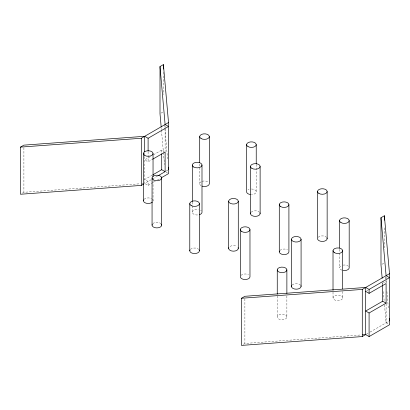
<?xml version="1.0" encoding="UTF-8"?>
<svg xmlns="http://www.w3.org/2000/svg" width="410" height="410" viewBox="0 0 410 410"><rect width="100%" height="100%" fill="white"/><g stroke="black" fill="none" stroke-linecap="round" stroke-linejoin="round"><path stroke-width="0.31" stroke-dasharray="2.05 1.54" d="M22.442 193.125L23.903 192.285L140.251 183.772M160.976 113.145L162.919 112.022M150.188 156.707L144.699 159.874L148.102 161.837L151.946 159.623M153.478 154.806L161.714 150.055L164.143 151.454M152.382 175.085L144.699 179.518L148.102 181.486L148.102 185.412L144.699 183.449L140.886 183.726M157.43 176.1L144.699 183.449L144.699 156.051M166.086 171.103L168.515 169.699M148.102 185.412L155.277 181.271M157.481 179.995L160.792 178.089M243.427 344.282L244.888 343.442L361.231 334.929M381.956 264.301L384.385 262.897M366.781 290.752L367.878 290.121M366.232 334.288L369.543 332.377M370.097 332.054L389.5 320.856M382.694 281.567L385.123 282.967M166.086 172.226L167.546 173.066M384.524 304.984L386.097 322.819L389.5 324.781M385.625 276.909L386.128 282.644M386.917 291.556L388.49 309.391M382.556 282.695L382.725 284.607M383.345 291.612L384.129 300.53M164.528 124.481L164.81 127.664M164.866 128.299L167.562 158.87M161.294 128.356L161.407 129.627M161.463 130.267L163.375 151.92M163.431 152.556L164.497 164.656M386.097 276.945L386.097 282.68M386.097 303.702L386.097 322.819M384.385 227.857L384.385 249.521M382.694 282.833L382.694 284.735M342.642 291.489L342.642 297.86A4.812 2.778 0 0 1 335.426 300.269A4.812 2.778 0 0 1 335.426 295.456A4.812 2.778 0 0 1 342.642 297.86M339.562 249.306L339.562 252.493M339.562 253.129L339.562 267.781M333.017 292.125L333.017 297.86M286.877 296.01L286.877 317.032A4.812 2.778 0 0 1 279.656 319.441A4.812 2.778 0 0 1 279.656 314.629A4.812 2.778 0 0 1 286.877 317.032M277.252 296.01L277.252 317.032M256.229 164.395L256.229 191.788A4.812 2.778 0 0 1 251.417 194.565M244.888 298.844L244.888 343.442M199.701 163.995L199.701 183.747M192.372 202.027L192.372 205.21M192.372 205.851L192.372 212.221A4.812 2.778 0 0 0 198.43 214.907M165.112 125.788L165.112 128.34M165.112 128.976L165.112 151.275M163.405 72.242L163.405 94.541M161.714 150.055L161.714 153.222M153.043 180.933L153.043 200.68M148.102 151.644L148.102 161.837M144.699 152.868L144.699 155.416M23.903 147.687L23.903 192.285M201.11 185.709A4.812 2.778 0 0 1 201.11 181.784M202.109 181.338A4.812 2.778 0 0 1 208.68 182.358M192.372 212.221A4.812 2.778 0 0 1 198.43 209.536M200.587 210.258A4.812 2.778 0 0 1 201.351 210.832M251.145 212.195A4.812 2.778 0 0 1 259.479 212.195M152.704 223.732A4.812 2.778 0 0 1 161.038 223.732M230.066 246.43A4.812 2.778 0 0 1 236.872 246.43M279.933 250.413A4.812 2.778 0 0 1 287.502 249.839M240.998 275.351A4.812 2.778 0 0 1 248.568 274.777M341.971 270.19A4.812 2.778 0 0 1 341.971 265.378M343.129 265.101A4.812 2.778 0 0 1 348.541 266.392M292.104 285.017A4.812 2.778 0 0 1 300.438 285.017M190.424 249.388A4.812 2.778 0 0 1 198.758 249.388M251.417 189.01A4.812 2.778 0 0 1 256.229 191.788M248.014 189.825A4.812 2.778 0 0 1 249.013 189.384M144.064 199.291A4.812 2.778 0 0 1 151.633 198.717M152.397 199.291A4.812 2.778 0 0 1 152.879 201.402M318.165 237.267A4.812 2.778 0 0 1 326.498 237.267"/><path stroke-width="0.61" d="M143.725 184.008L141.296 185.412L20.5 194.248L20.5 147.103L23.903 145.135L144.699 136.304L148.102 138.267L168.515 126.48L165.112 124.517L160.002 66.558L163.405 64.596L168.515 122.549L168.515 173.625L161.345 177.766M20.5 147.103L141.296 138.267L168.515 122.549M152.494 159.305L165.112 152.018L165.112 171.662L157.978 175.782M152.93 174.768L161.714 169.699L165.112 171.662M365.684 287.456L365.684 334.606L362.281 336.569L241.485 345.404L241.485 298.26L244.888 296.292L365.684 287.456L369.087 289.424L389.5 277.637L386.097 275.674L380.987 217.715L384.385 215.752L389.5 273.706L389.5 324.781L369.087 336.569L365.684 334.606L362.502 334.837M241.485 298.26L362.281 289.424L389.5 273.706M365.684 291.387L369.087 293.35L386.097 283.53L386.097 303.174L369.087 312.994L365.684 311.031L382.694 301.212L386.097 303.174M389.274 318.309L389.5 320.856M382.166 278.236L380.987 264.865L380.987 217.715M168.295 167.152L168.515 169.699M161.181 127.079L160.002 113.708L160.002 66.558M384.385 215.752L384.385 220.211M382.694 285.365L382.694 301.212M369.087 289.424L369.087 293.35M369.087 312.994L369.087 336.569M362.281 289.424L362.281 336.569M349.187 220.636L349.187 267.781A4.812 2.778 0 0 1 343.129 270.467M342.642 250.715L342.642 288.942M339.562 220.636L339.562 248.029M333.017 250.715L333.017 290.213M327.144 191.511L327.144 238.656M317.519 191.511L317.519 238.656A4.812 2.778 0 0 0 322.957 241.413A4.812 2.778 0 0 0 326.98 237.938M301.083 239.255A4.812 2.778 0 0 1 293.862 241.664A4.812 2.778 0 0 1 293.862 236.852A4.812 2.778 0 0 1 301.083 239.255L301.083 286.406M291.459 239.255L291.459 286.406M288.912 204.657L288.912 251.801A4.812 2.778 0 0 1 283.469 254.554A4.812 2.778 0 0 1 279.451 251.084M286.877 269.888A4.812 2.778 0 0 1 279.656 272.291A4.812 2.778 0 0 1 279.656 267.479A4.812 2.778 0 0 1 286.877 269.888L286.877 293.463M279.287 204.657L279.287 251.801M277.252 269.888L277.252 294.098M260.124 166.434L260.124 213.584M256.229 144.643L256.229 163.754M250.5 166.434L250.5 213.584M249.977 229.595L249.977 276.74A4.812 2.778 0 0 1 245.165 279.517A4.812 2.778 0 0 1 240.352 276.74L240.352 229.595M246.605 144.643L246.605 191.788A4.812 2.778 0 0 0 250.172 194.473M238.282 201.248A4.812 2.778 0 0 1 231.061 203.657A4.812 2.778 0 0 1 231.061 198.845A4.812 2.778 0 0 1 238.282 201.248L238.282 248.393M228.657 201.248L228.657 248.393M209.325 136.602L209.325 183.747A4.812 2.778 0 0 1 202.109 186.15M201.997 165.076L201.997 212.221A4.812 2.778 0 0 1 199.588 214.625M199.701 136.602L199.701 162.719M199.403 203.632L199.403 250.776M192.372 165.076L192.372 201.392M189.779 203.632L189.779 250.776M163.405 64.596L163.405 69.054M161.714 153.858L161.714 169.699M161.684 177.971L161.684 225.121M153.043 153.535L153.043 176.469M152.059 177.971L152.059 225.121M148.102 138.267L148.102 151.008M144.699 136.304L144.699 151.592M143.418 153.535L143.418 200.68M141.296 138.267L141.296 185.412M259.96 212.862A4.812 2.778 0 0 1 255.312 216.362A4.812 2.778 0 0 1 250.664 212.862M161.519 224.398A4.812 2.778 0 0 1 156.871 227.898A4.812 2.778 0 0 1 152.223 224.398M238.118 247.676A4.812 2.778 0 0 1 233.469 251.171A4.812 2.778 0 0 1 228.821 247.676M300.919 285.683A4.812 2.778 0 0 1 296.271 289.183A4.812 2.778 0 0 1 291.623 285.683M199.239 250.059A4.812 2.778 0 0 1 194.591 253.554A4.812 2.778 0 0 1 189.943 250.059M152.397 202.068A4.812 2.778 0 0 1 146.39 203.247A4.812 2.778 0 0 1 143.582 199.962M201.11 138.565A4.812 2.778 0 0 0 209.161 137.319A4.812 2.778 0 0 0 203.268 133.916A4.812 2.778 0 0 0 201.11 138.565M193.781 167.039A4.812 2.778 0 0 0 201.833 165.794A4.812 2.778 0 0 0 195.939 162.391A4.812 2.778 0 0 0 193.781 167.039M251.909 168.402A4.812 2.778 0 0 0 259.96 167.157A4.812 2.778 0 0 0 254.067 163.754A4.812 2.778 0 0 0 251.909 168.402M153.468 179.939A4.812 2.778 0 0 0 161.519 178.693A4.812 2.778 0 0 0 155.626 175.29A4.812 2.778 0 0 0 153.468 179.939M280.696 206.619A4.812 2.778 0 0 0 288.748 205.374A4.812 2.778 0 0 0 282.854 201.971A4.812 2.778 0 0 0 280.696 206.619M241.762 231.558A4.812 2.778 0 0 0 249.813 230.312A4.812 2.778 0 0 0 243.919 226.909A4.812 2.778 0 0 0 241.762 231.558M340.971 222.599A4.812 2.778 0 0 0 349.023 221.354A4.812 2.778 0 0 0 343.129 217.951A4.812 2.778 0 0 0 340.971 222.599M191.188 205.594A4.812 2.778 0 0 0 199.239 204.349A4.812 2.778 0 0 0 193.346 200.946A4.812 2.778 0 0 0 191.188 205.594M248.014 146.606A4.812 2.778 0 0 0 256.065 145.36A4.812 2.778 0 0 0 250.172 141.957A4.812 2.778 0 0 0 248.014 146.606M334.427 252.678A4.812 2.778 0 0 0 342.478 251.432A4.812 2.778 0 0 0 336.584 248.029A4.812 2.778 0 0 0 334.427 252.678M144.827 155.498A4.812 2.778 0 0 0 152.879 154.252A4.812 2.778 0 0 0 146.985 150.849A4.812 2.778 0 0 0 144.827 155.498M318.929 193.474A4.812 2.778 0 0 0 326.98 192.228A4.812 2.778 0 0 0 321.086 188.831A4.812 2.778 0 0 0 318.929 193.474"/></g></svg>
